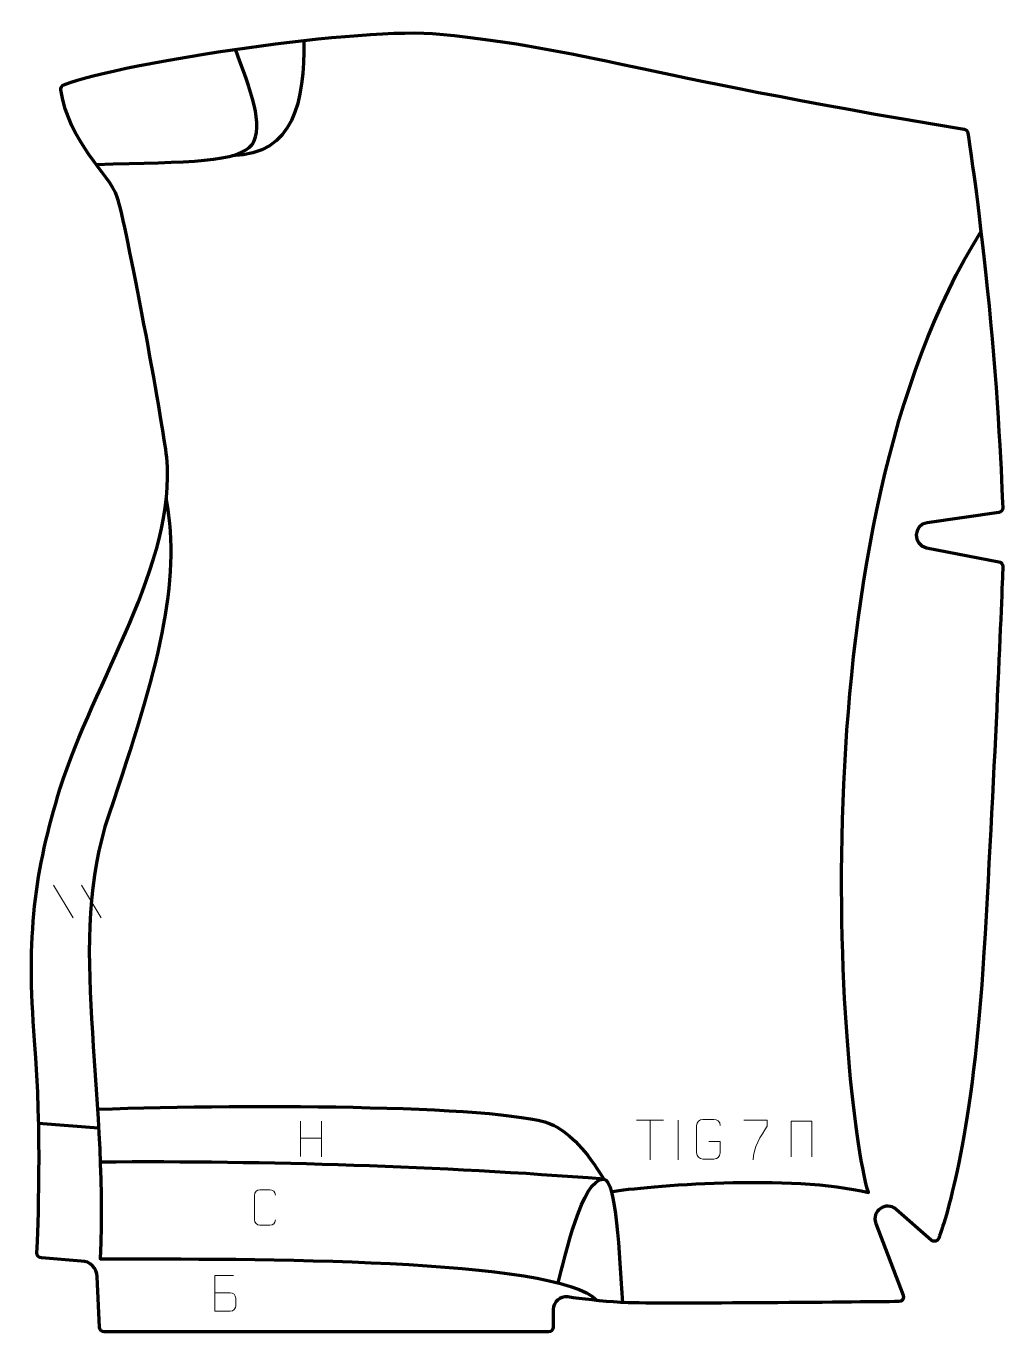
# Model space of a CAD drawing. Header units: millimetres. Extents: x -309 to 306, y -408 to 413.
import ezdxf

# ---------------------------------------------------------------- set-up
doc = ezdxf.new("R2010")
doc.units = ezdxf.units.MM
doc.header["$MEASUREMENT"] = 0
for name, color, linetype in [('layer 1', 7, 'Continuous'), ('layer 2', 7, 'Continuous'), ('layer 3', 7, 'Continuous')]:
    doc.layers.add(name, color=color, linetype=linetype)

msp = doc.modelspace()

# ---------------------------------------------------------------- linework, layer by layer
at = {"layer": 'layer 1', "color": 250, "lineweight": 9}
for points in [[(-291.7692, -127.6026), (-291.7692, -127.6026), (-279.4049, -148.1469), (-279.4049, -148.1469)], [(-274.0393, -127.6026), (-274.0393, -127.6026), (-261.675, -148.1469), (-261.675, -148.1469)], [(-136.295, -276.0186), (-136.295, -276.0186), (-136.295, -298.2113), (-136.295, -298.2113)], [(-123.1793, -276.0186), (-123.1793, -276.0186), (-123.1793, -298.3689), (-123.1793, -298.3689)], [(75.125, -275.4105), (75.125, -275.4105), (92.1122, -275.4105), (92.1122, -275.4105)], [(83.6188, -300.3405), (83.6188, -300.3405), (83.6188, -275.387), (83.6188, -275.387)], [(101.2575, -275.3767), (101.2575, -275.3767), (101.2575, -300.3508), (101.2575, -300.3508)], [(-136.2775, -286.661), (-136.2775, -286.661), (-123.1793, -286.661), (-123.1793, -286.661)]]:
    msp.add_open_spline(points, degree=3, dxfattribs=at)
for points, knots in [([(120.6237, -288.8005), (120.6237, -288.8005), (127.7918, -288.8005), (127.7918, -288.8005), (127.7918, -288.8005), (127.7918, -288.8005), (127.7918, -295.9686), (127.7918, -295.9686), (127.7918, -295.9686), (127.6521, -298.292), (125.9749, -299.7716), (123.8271, -299.7824), (123.8271, -299.7824), (121.4953, -299.782), (119.1633, -299.782), (116.8318, -299.7824), (116.8318, -299.7824), (114.9069, -299.8878), (112.9347, -298.0033), (112.9459, -295.986), (112.9459, -295.986), (112.9463, -290.2159), (112.9463, -284.4462), (112.9459, -278.6769), (112.9459, -278.6769), (112.9501, -276.5388), (114.6969, -274.8196), (116.8492, -274.833), (116.8492, -274.833), (119.1749, -274.833), (121.501, -274.833), (123.8271, -274.833), (123.8271, -274.833), (125.7738, -274.7976), (127.7652, -276.2891), (127.7918, -278.7268)], [0, 0, 0, 0, 0.1, 0.1, 0.1, 0.1, 0.2, 0.2, 0.2, 0.2, 0.3, 0.3, 0.3, 0.3, 0.4, 0.4, 0.4, 0.4, 0.5, 0.5, 0.5, 0.5, 0.6, 0.6, 0.6, 0.6, 0.7, 0.7, 0.7, 0.7, 0.8, 0.8, 0.8, 0.8, 1, 1, 1, 1]), ([(142.5327, -275.3845), (142.5327, -275.3845), (157.3488, -275.3845), (157.3488, -275.3845), (157.3488, -275.3845), (157.3485, -276.6341), (157.3485, -277.8837), (157.3488, -279.1335), (157.3488, -279.1335), (153.3544, -285.1306), (148.4392, -292.9642), (148.4392, -300.343)], [0, 0, 0, 0, 0.25, 0.25, 0.25, 0.25, 0.5, 0.5, 0.5, 0.5, 1, 1, 1, 1]), ([(172.3094, -298.3334), (172.3094, -298.3334), (172.3094, -275.9831), (172.3094, -275.9831), (172.3094, -275.9831), (172.3094, -275.9831), (185.4277, -275.9831), (185.4277, -275.9831), (185.4277, -275.9831), (185.4277, -275.9831), (185.4277, -298.3334), (185.4277, -298.3334)], [0, 0, 0, 0, 0.25, 0.25, 0.25, 0.25, 0.5, 0.5, 0.5, 0.5, 1, 1, 1, 1]), ([(-152.0163, -337.9885), (-152.1415, -340.0695), (-153.6437, -341.3947), (-155.5674, -341.4044), (-155.5674, -341.4044), (-157.656, -341.4041), (-159.7446, -341.4041), (-161.8329, -341.4044), (-161.8329, -341.4044), (-163.5571, -341.4988), (-165.3235, -339.8109), (-165.3135, -338.0041), (-165.3135, -338.0041), (-165.3131, -332.8359), (-165.3131, -327.6682), (-165.3135, -322.5008), (-165.3135, -322.5008), (-165.3097, -320.5857), (-163.7452, -319.0458), (-161.8173, -319.0579), (-161.8173, -319.0579), (-159.7343, -319.0579), (-157.6508, -319.0579), (-155.5674, -319.0579), (-155.5674, -319.0579), (-153.8239, -319.0261), (-152.0402, -320.362), (-152.0163, -322.5454)], [0, 0, 0, 0, 0.125, 0.125, 0.125, 0.125, 0.25, 0.25, 0.25, 0.25, 0.375, 0.375, 0.375, 0.375, 0.5, 0.5, 0.5, 0.5, 0.625, 0.625, 0.625, 0.625, 0.75, 0.75, 0.75, 0.75, 1, 1, 1, 1]), ([(-190.3151, -383.8549), (-187.0561, -383.8545), (-183.7968, -383.8545), (-180.5371, -383.8549), (-180.5371, -383.8549), (-178.7677, -383.8704), (-177.0448, -385.4254), (-177.0448, -387.2612), (-177.0448, -387.2612), (-177.0452, -388.272), (-177.0452, -391.0033), (-177.0448, -392.0144), (-177.0448, -392.0144), (-177.029, -393.6785), (-178.4103, -395.4823), (-180.4896, -395.4671), (-180.4896, -395.4671), (-183.7496, -395.4668), (-187.0093, -395.4668), (-190.2687, -395.4671), (-190.2687, -395.4671), (-190.2687, -388.0167), (-190.2687, -380.5666), (-190.2687, -373.1168), (-190.2687, -373.1168), (-188.1426, -373.1168), (-180.6709, -373.1168), (-178.5445, -373.1168)], [0, 0, 0, 0, 0.125, 0.125, 0.125, 0.125, 0.25, 0.25, 0.25, 0.25, 0.375, 0.375, 0.375, 0.375, 0.5, 0.5, 0.5, 0.5, 0.625, 0.625, 0.625, 0.625, 0.75, 0.75, 0.75, 0.75, 1, 1, 1, 1])]:
    msp.add_open_spline(points, degree=3, knots=knots, dxfattribs=at)
at = {"layer": 'layer 2', "color": 12, "lineweight": 200}
msp.add_open_spline([(-285.1969, 375.8509), (-286.5068, 375.3528), (-287.298, 374.0066), (-287.0867, 372.623), (-287.0867, 372.623), (-281.9647, 339.059), (-256.8071, 320.3177), (-251.5496, 305.1529), (-251.5496, 305.1529), (-246.1708, 289.6387), (-222.5167, 162.4419), (-220.472, 141.6576), (-220.472, 141.6576), (-213.898, 74.8271), (-266.6821, 0.0886), (-287.4085, -66.5907), (-287.4085, -66.5907), (-303.5449, -118.5033), (-308.9237, -159.6757), (-303.5449, -225.3128), (-303.5449, -225.3128), (-298.8346, -282.7906), (-301.4571, -344.3859), (-302.1821, -358.8121), (-302.1821, -358.8121), (-302.2682, -360.523), (-300.9018, -361.9571), (-299.1856, -361.9571), (-299.1856, -361.9571), (-299.1856, -361.9571), (-274.2357, -363.9538), (-274.2357, -363.9538), (-274.2357, -363.9538), (-268.7126, -363.9538), (-264.2355, -368.4238), (-264.2355, -373.9381), (-264.2355, -373.9381), (-264.2355, -373.9381), (-262.7355, -405.504), (-262.7355, -405.504), (-262.7355, -405.504), (-262.7355, -407.1585), (-261.3925, -408.4994), (-259.7355, -408.4994), (-259.7355, -408.4994), (-259.7355, -408.4994), (19.77, -408.4994), (19.77, -408.4994), (19.77, -408.4994), (21.4266, -408.4994), (22.77, -407.1585), (22.77, -405.504), (22.77, -405.504), (22.77, -405.504), (22.77, -394.455), (22.77, -394.455), (22.77, -394.455), (22.77, -389.6163), (27.0435, -385.8867), (31.8456, -386.54), (31.8456, -386.54), (40.2755, -387.6876), (53.2846, -389.2808), (65.2028, -390.0019), (65.2028, -390.0019), (82.993, -391.0785), (214.5792, -389.7274), (240.1848, -389.4519), (240.1848, -389.4519), (242.2754, -389.4296), (243.7006, -387.3331), (242.9524, -385.3847), (242.9524, -385.3847), (242.9524, -385.3847), (225.6394, -340.3068), (225.6394, -340.3068), (225.6394, -340.3068), (222.6472, -332.516), (232.1168, -325.9385), (238.3924, -331.4489), (238.3924, -331.4489), (238.3924, -331.4489), (260.4212, -350.7931), (260.4212, -350.7931), (260.4212, -350.7931), (262.0034, -352.1827), (264.487, -351.5547), (265.2172, -349.5809), (265.2172, -349.5809), (270.4341, -335.4818), (287.0291, -282.895), (293.7026, -169.6209), (293.7026, -169.6209), (300.96, -46.44), (304.9125, 55.6229), (305.5602, 72.8599), (305.5602, 72.8599), (305.6156, 74.3364), (304.5844, 75.6303), (303.1317, 75.9108), (303.1317, 75.9108), (303.1317, 75.9108), (257.593, 84.6985), (257.593, 84.6985), (257.593, 84.6985), (248.7326, 86.4084), (249.0463, 99.1733), (257.9796, 100.4479), (257.9796, 100.4479), (257.9796, 100.4479), (302.9789, 106.866), (302.9789, 106.866), (302.9789, 106.866), (304.5015, 107.0832), (305.6128, 108.4136), (305.5517, 109.9482), (305.5517, 109.9482), (305.0328, 123.0397), (302.509, 181.5304), (296.89, 236.9301), (296.89, 236.9301), (290.7795, 297.1741), (286.1338, 328.1808), (283.6534, 345.3632), (283.6534, 345.3632), (283.4678, 346.6487), (282.4691, 347.6647), (281.1861, 347.8792), (281.1861, 347.8792), (64.1085, 384.204), (49.1341, 397.4727), (-48.5571, 407.7816), (-48.5571, 407.7816), (-95.9401, 412.7815), (-246.4231, 390.5932), (-285.1969, 375.8509)], degree=3, knots=[0, 0, 0, 0, 0.02857143, 0.02857143, 0.02857143, 0.02857143, 0.05714286, 0.05714286, 0.05714286, 0.05714286, 0.08571429, 0.08571429, 0.08571429, 0.08571429, 0.11428571, 0.11428571, 0.11428571, 0.11428571, 0.14285714, 0.14285714, 0.14285714, 0.14285714, 0.17142857, 0.17142857, 0.17142857, 0.17142857, 0.2, 0.2, 0.2, 0.2, 0.22857143, 0.22857143, 0.22857143, 0.22857143, 0.25714286, 0.25714286, 0.25714286, 0.25714286, 0.28571429, 0.28571429, 0.28571429, 0.28571429, 0.31428571, 0.31428571, 0.31428571, 0.31428571, 0.34285714, 0.34285714, 0.34285714, 0.34285714, 0.37142857, 0.37142857, 0.37142857, 0.37142857, 0.4, 0.4, 0.4, 0.4, 0.42857143, 0.42857143, 0.42857143, 0.42857143, 0.45714286, 0.45714286, 0.45714286, 0.45714286, 0.48571429, 0.48571429, 0.48571429, 0.48571429, 0.51428571, 0.51428571, 0.51428571, 0.51428571, 0.54285714, 0.54285714, 0.54285714, 0.54285714, 0.57142857, 0.57142857, 0.57142857, 0.57142857, 0.6, 0.6, 0.6, 0.6, 0.62857143, 0.62857143, 0.62857143, 0.62857143, 0.65714286, 0.65714286, 0.65714286, 0.65714286, 0.68571429, 0.68571429, 0.68571429, 0.68571429, 0.71428571, 0.71428571, 0.71428571, 0.71428571, 0.74285714, 0.74285714, 0.74285714, 0.74285714, 0.77142857, 0.77142857, 0.77142857, 0.77142857, 0.8, 0.8, 0.8, 0.8, 0.82857143, 0.82857143, 0.82857143, 0.82857143, 0.85714286, 0.85714286, 0.85714286, 0.85714286, 0.88571429, 0.88571429, 0.88571429, 0.88571429, 0.91428571, 0.91428571, 0.91428571, 0.91428571, 0.94285714, 0.94285714, 0.94285714, 0.94285714, 1, 1, 1, 1], dxfattribs=at)
at = {"layer": 'layer 3', "color": 142, "lineweight": 200}
for points in [[(-134.0954, 403.7555), (-134.0954, 365.4199), (-140.0555, 332.137), (-179.4396, 331.2459)], [(-301.0274, -277.2348), (-301.0274, -277.2348), (-263.2982, -280.231), (-263.2982, -280.231)], [(54.4451, -312.431), (-49.5259, -304.3382), (-155.1712, -300.9653), (-262.2777, -301.7118)]]:
    msp.add_open_spline(points, degree=3, dxfattribs=at)
for points, knots in [([(-264.8923, 325.8379), (-205.9294, 327.2307), (-174.7453, 327.2275), (-166.7767, 338.3661), (-166.7767, 338.3661), (-158.8082, 349.5044), (-167.7264, 373.2964), (-177.2655, 398.1983)], [0, 0, 0, 0, 0.33333333, 0.33333333, 0.33333333, 0.33333333, 1, 1, 1, 1]), ([(59.3013, -320.3116), (79.7455, -316.8064), (173.3741, -308.853), (220.9864, -320.9106), (220.9864, -320.9106), (202.3957, -256.5932), (174.7771, 98.4435), (291.8418, 283.3565)], [0, 0, 0, 0, 0.33333333, 0.33333333, 0.33333333, 0.33333333, 1, 1, 1, 1]), ([(-220.7404, 115.0219), (-211.5075, 62.2964), (-225.4313, 9.6461), (-256.9287, -83.2982), (-256.9287, -83.2982), (-283.8223, -162.6591), (-257.1555, -252.9186), (-262.365, -362.5515), (-262.365, -362.5515), (-167.2815, -362.5536), (25.1718, -361.8456), (50.2674, -388.7526)], [0, 0, 0, 0, 0.25, 0.25, 0.25, 0.25, 0.5, 0.5, 0.5, 0.5, 1, 1, 1, 1]), ([(-263.9389, -268.4788), (-166.3863, -264.9962), (0.0002, -265.8883), (23.3675, -278.7326), (23.3675, -278.7326), (33.4153, -284.2561), (43.6875, -294.2316), (54.4451, -312.431)], [0, 0, 0, 0, 0.33333333, 0.33333333, 0.33333333, 0.33333333, 1, 1, 1, 1]), ([(25.8467, -377.6856), (30.2405, -361.062), (40.688, -312.2019), (54.445, -312.4309), (54.445, -312.4309), (62.2361, -312.5607), (64.4099, -359.8685), (66.2027, -390.0017)], [0, 0, 0, 0, 0.33333333, 0.33333333, 0.33333333, 0.33333333, 1, 1, 1, 1])]:
    msp.add_open_spline(points, degree=3, knots=knots, dxfattribs=at)

doc.saveas('drawing.dxf')
